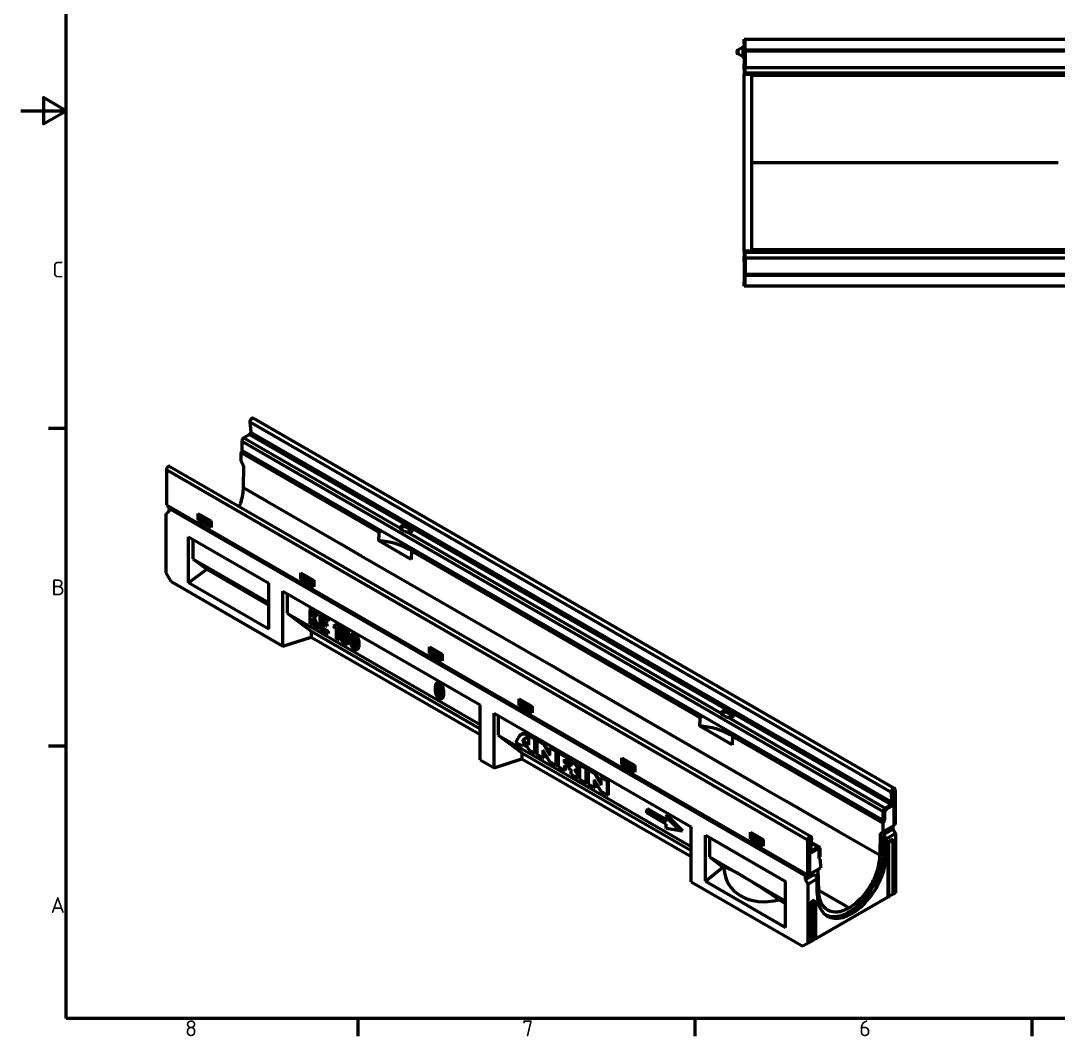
# Model space of a CAD drawing. Header units: millimetres. Extents: x 0 to 1485, y 0 to 1050.
# Drawn here: x 0 to 571, y 15 to 575 of the extents above; entities that cross this region are included whole.
import ezdxf

# ---------------------------------------------------------------- set-up
doc = ezdxf.new("R2010")
doc.units = ezdxf.units.MM
doc.header["$LTSCALE"] = 2.5
doc.layers.get('0').update_dxf_attribs({"lineweight": 50})
for name, color, linetype, lineweight in [('Rahmen (ISO)', 7, 'Continuous', 50), ('Sichtbar (ISO)', 7, 'Continuous', 50), ('Sichtbar schmal (ISO)', 7, 'Continuous', 50)]:
    doc.layers.add(name, color=color, linetype=linetype, lineweight=lineweight)
doc.styles.add('Notiztext (DIN)', font='isocpeur.ttf')

# ---------------------------------------------------------------- blocks, each defined once
blk = doc.blocks.new('Ränder Standardrahmen')
at = {"layer": 'Rahmen (ISO)'}
for p, q in [((10, 140), (6.1, 140)), ((10, 70), (6.1, 70)), ((74.25, 10), (74.25, 6.1)), ((148.5, 10), (148.5, 6.1)), ((222.75, 10), (222.75, 6.1))]:
    blk.add_line(p, q, dxfattribs=at)
at = {"layer": 'Rahmen (ISO)', "flags": 128}
for points in [[(10, 10), (10, 410), (584, 410), (584, 10), (10, 10)], [(0, 210), (10, 210), (5, 212.89), (5, 207.11), (10, 210)]]:
    blk.add_lwpolyline(points, dxfattribs=at)
at = {"layer": 'Rahmen (ISO)', "char_height": 3.5, "attachment_point": 7, "style": 'Notiztext (DIN)'}
for s, insert in [('C', (6.93, 173.25)), ('B', (6.75, 103.25)), ('A', (6.58, 33.25)), ('8', (36.2, 6.1)), ('7', (110.45, 6.1)), ('6', (184.7, 6.1))]:
    blk.add_mtext(s, dxfattribs=dict(at, insert=insert))

msp = doc.modelspace()

# ---------------------------------------------------------------- linework, layer by layer
at = {"layer": 'Sichtbar (ISO)'}
for p, q in [((397.869, 560.061), (394.869, 558.329)), ((398.369, 564.35), (398.869, 564.35)), ((398.369, 561.85), (398.369, 564.35)), ((398.369, 561.85), (398.369, 550.85)), ((398.869, 561.85), (398.369, 561.85)), ((398.869, 558.35), (398.869, 564.35)), ((398.869, 564.35), (1397.869, 564.35)), ((394.369, 557.237), (394.369, 557.463)), ((397.869, 554.639), (394.869, 556.371)), ((398.869, 558.35), (398.869, 557.959)), ((1397.869, 558.35), (398.869, 558.35)), ((398.869, 557.959), (398.869, 548.85)), ((398.369, 547.85), (398.369, 550.85)), ((398.869, 545.85), (398.869, 548.85)), ((398.369, 547.85), (398.369, 545.35)), ((398.869, 547.85), (398.369, 547.85)), ((612.775, 545.35), (398.369, 545.35)), ((398.369, 545.35), (398.369, 545.089)), ((398.369, 545.089), (402.369, 544.998)), ((398.369, 447.611), (398.369, 545.089)), ((398.869, 545.85), (1397.869, 545.85)), ((402.369, 544.998), (402.369, 544.338)), ((402.369, 544.338), (402.369, 496.35)), ((402.369, 496.35), (402.369, 448.362)), ((402.369, 447.702), (398.369, 447.611)), ((398.369, 447.611), (398.369, 447.35)), ((633.369, 447.35), (398.369, 447.35)), ((398.369, 447.35), (398.369, 444.85)), ((398.869, 443.85), (398.869, 446.85)), ((1397.869, 446.85), (398.869, 446.85)), ((402.369, 448.362), (402.369, 447.702)), ((398.869, 444.85), (398.369, 444.85)), ((398.369, 441.85), (398.369, 444.85)), ((398.369, 441.85), (398.369, 430.85)), ((398.869, 443.85), (398.869, 434.741)), ((398.869, 434.741), (398.869, 434.35)), ((398.869, 428.35), (398.869, 434.35)), ((398.869, 434.35), (1397.869, 434.35)), ((398.869, 430.85), (398.369, 430.85)), ((398.369, 428.35), (398.369, 430.85)), ((398.869, 428.35), (398.369, 428.35)), ((1397.869, 428.35), (398.869, 428.35)), ((481.212, 151.738), (128.013, 355.658)), ((126.208, 353.617), (126.767, 348.037)), ((121.783, 343.03), (121.783, 338.131)), ((126.064, 346.726), (122.843, 344.867)), ((121.429, 336.702), (122.136, 337.927)), ((121.783, 338.131), (474.982, 134.211)), ((121.337, 331.954), (121.429, 336.702)), ((121.337, 331.954), (122.719, 329.486)), ((121.429, 336.702), (197.233, 292.936)), ((80.24, 327.21), (80.24, 308.022)), ((82.051, 329.121), (435.251, 125.201)), ((122.719, 329.486), (122.485, 317.475)), ((81.477, 304.042), (80.063, 303.225)), ((80.063, 270.566), (80.063, 303.225)), ((80.24, 308.022), (433.44, 104.102)), ((81.124, 307.512), (81.124, 306.287)), ((81.124, 306.287), (432.556, 103.388)), ((81.124, 306.287), (81.477, 305.675)), ((81.477, 305.675), (81.477, 304.042)), ((97.741, 299.551), (97.741, 303.225)), ((97.741, 303.225), (104.812, 299.143)), ((98.072, 300.792), (98.251, 301.142)), ((98.35, 301.379), (98.448, 301.678)), ((98.448, 302.817), (98.448, 301.678)), ((98.762, 302.636), (98.448, 301.678)), ((104.812, 299.143), (104.812, 295.469)), ((211.585, 293.153), (209.817, 294.174)), ((213.353, 296.285), (215.121, 295.265)), ((215.121, 294.448), (213.353, 295.469)), ((213.883, 294.754), (215.68, 293.717)), ((92.438, 290.366), (136.632, 264.85)), ((92.438, 265.054), (92.438, 290.366)), ((94.728, 289.043), (94.728, 278.25)), ((215.028, 277.861), (197.014, 288.261)), ((215.121, 282.609), (213.883, 283.323)), ((215.121, 282.609), (215.028, 277.861)), ((215.828, 283.834), (215.121, 282.609)), ((215.121, 282.609), (374.01, 190.874)), ((94.728, 278.25), (136.632, 254.056)), ((94.728, 278.25), (102.525, 272.415)), ((82.892, 265.667), (80.063, 270.566)), ((92.438, 265.054), (102.525, 272.415)), ((102.525, 272.415), (136.632, 252.724)), ((154.309, 266.891), (154.309, 270.566)), ((154.309, 270.566), (161.381, 266.483)), ((154.919, 268.719), (155.017, 269.018)), ((155.017, 270.157), (155.017, 269.018)), ((155.33, 269.976), (155.017, 269.018)), ((82.892, 265.667), (144.41, 230.149)), ((136.632, 239.539), (92.438, 265.054)), ((136.632, 239.539), (136.632, 264.85)), ((154.64, 268.132), (154.82, 268.482)), ((161.381, 266.483), (161.381, 262.809)), ((144.41, 260.359), (252.951, 197.693)), ((144.41, 230.149), (144.41, 260.359)), ((146.7, 259.037), (146.7, 248.243)), ((146.7, 248.243), (252.951, 186.9)), ((146.7, 248.243), (159.982, 238.305)), ((159.613, 250.766), (159.388, 250.339)), ((159.388, 242.471), (159.388, 250.339)), ((159.388, 250.339), (160.309, 249.807)), ((159.613, 250.766), (160.791, 250.085)), ((160.791, 250.085), (160.309, 249.807)), ((160.309, 249.807), (160.309, 246.4)), ((160.309, 246.4), (162.178, 248.728)), ((160.791, 247.042), (160.309, 246.4)), ((160.791, 250.085), (160.791, 247.042)), ((160.791, 247.042), (162.46, 249.121)), ((163.268, 248.098), (161.11, 245.41)), ((163.855, 248.316), (161.616, 245.526)), ((162.46, 249.121), (162.178, 248.728)), ((162.178, 248.728), (163.268, 248.098)), ((162.46, 249.121), (163.855, 248.316)), ((163.855, 248.316), (163.268, 248.098)), ((165.034, 247.636), (164.809, 247.209)), ((164.809, 247.209), (168.794, 244.908)), ((164.809, 239.341), (164.809, 247.209)), ((165.034, 247.636), (169.277, 245.186)), ((160.309, 241.939), (159.388, 242.471)), ((162.178, 240.86), (160.309, 245.346)), ((160.309, 245.346), (160.309, 241.939)), ((160.791, 241.92), (160.309, 241.939)), ((160.791, 244.188), (160.791, 241.92)), ((161.616, 245.526), (161.11, 245.41)), ((161.11, 245.41), (163.268, 240.231)), ((161.616, 245.526), (163.855, 240.151)), ((163.268, 240.231), (162.178, 240.86)), ((163.855, 240.151), (163.268, 240.231)), ((168.794, 243.844), (165.73, 245.613)), ((165.73, 245.613), (165.73, 243.547)), ((166.212, 243.825), (165.73, 243.547)), ((165.73, 243.547), (168.087, 242.186)), ((168.087, 241.122), (165.73, 242.483)), ((165.73, 242.483), (165.73, 239.873)), ((166.212, 240.151), (165.73, 239.873)), ((166.212, 245.335), (166.212, 243.825)), ((166.212, 243.825), (168.569, 242.464)), ((166.212, 242.205), (166.212, 240.151)), ((166.212, 240.151), (169.277, 238.382)), ((168.569, 242.464), (168.087, 242.186)), ((168.087, 242.186), (168.087, 241.122)), ((168.569, 241.104), (168.087, 241.122)), ((168.569, 242.464), (168.569, 241.104)), ((169.277, 245.186), (168.794, 244.908)), ((168.794, 244.908), (168.794, 243.844)), ((169.277, 243.825), (168.794, 243.844)), ((169.277, 245.186), (169.277, 243.825)), ((172.169, 241.067), (173.808, 242.013)), ((172.341, 241.376), (172.169, 241.067)), ((172.82, 239.938), (172.169, 241.067)), ((172.341, 241.376), (174.108, 242.396)), ((173.884, 240.552), (172.82, 239.938)), ((173.884, 240.342), (173.174, 239.932)), ((174.108, 242.396), (173.808, 242.013)), ((173.808, 242.013), (174.805, 241.438)), ((173.884, 234.102), (173.884, 240.552)), ((174.108, 242.396), (175.287, 241.716)), ((175.287, 241.716), (174.805, 241.438)), ((174.805, 241.438), (174.805, 233.57)), ((175.287, 241.716), (175.287, 233.551)), ((144.41, 230.149), (159.982, 235.039)), ((159.982, 238.305), (252.951, 184.629)), ((159.982, 238.305), (159.982, 235.039)), ((159.982, 235.039), (252.951, 181.363)), ((168.794, 237.04), (164.809, 239.341)), ((165.73, 239.873), (168.794, 238.104)), ((169.277, 238.382), (168.794, 238.104)), ((168.794, 238.104), (168.794, 237.04)), ((169.277, 237.021), (168.794, 237.04)), ((169.277, 238.382), (169.277, 237.021)), ((173.174, 239.932), (172.82, 239.938)), ((176.241, 235.042), (176.241, 238.308)), ((176.509, 239.306), (176.751, 239.649)), ((177.162, 234.51), (177.162, 237.776)), ((177.644, 237.906), (177.644, 234.64)), ((179.305, 236.539), (179.305, 233.273)), ((180.226, 236.007), (180.226, 232.741)), ((180.708, 236.137), (180.708, 232.871)), ((181.662, 231.912), (181.662, 235.178)), ((181.93, 236.176), (182.172, 236.519)), ((182.583, 231.38), (182.583, 234.646)), ((183.065, 234.776), (183.065, 231.51)), ((174.805, 233.57), (173.884, 234.102)), ((175.287, 233.551), (174.805, 233.57)), ((179.232, 231.324), (179.65, 231.362)), ((184.726, 233.409), (184.726, 230.143)), ((185.647, 232.877), (185.647, 229.611)), ((186.129, 233.007), (186.129, 229.741)), ((225.02, 226.067), (225.02, 229.741)), ((225.02, 229.741), (232.091, 225.658)), ((225.727, 229.332), (225.727, 228.193)), ((226.041, 229.151), (225.727, 228.193)), ((184.653, 228.194), (185.071, 228.232)), ((225.351, 227.307), (225.53, 227.657)), ((225.629, 227.894), (225.727, 228.193)), ((232.091, 225.658), (232.091, 221.984)), ((228.331, 204.967), (228.331, 208.233)), ((228.599, 209.232), (228.842, 209.575)), ((229.252, 204.436), (229.252, 207.702)), ((229.734, 207.831), (229.734, 204.565)), ((231.395, 206.464), (231.395, 203.198)), ((232.316, 205.933), (232.316, 202.667)), ((232.798, 206.062), (232.798, 202.796)), ((231.322, 201.249), (231.74, 201.288)), ((274.518, 197.489), (274.518, 201.163)), ((274.518, 201.163), (281.589, 197.081)), ((275.225, 200.755), (275.225, 199.616)), ((275.539, 200.574), (275.225, 199.616)), ((252.951, 167.483), (252.951, 197.693)), ((274.849, 198.73), (275.028, 199.08)), ((275.127, 199.317), (275.225, 199.616)), ((281.589, 197.081), (281.589, 193.407)), ((260.729, 193.203), (369.27, 130.536)), ((260.729, 162.992), (260.729, 193.203)), ((262.965, 191.912), (262.965, 181.118)), ((388.362, 191.091), (386.594, 192.112)), ((390.13, 194.223), (391.897, 193.203)), ((391.897, 192.386), (390.13, 193.407)), ((390.66, 192.692), (392.457, 191.655)), ((391.805, 175.799), (373.79, 186.199)), ((262.965, 181.118), (369.27, 119.743)), ((262.965, 181.118), (275.934, 171.36)), ((272.605, 177.105), (274.279, 180.006)), ((274.462, 180.292), (274.704, 180.634)), ((276.356, 177.363), (276.421, 177.625)), ((276.875, 177.621), (276.356, 177.363)), ((279.596, 175.493), (276.356, 177.363)), ((276.899, 177.721), (276.875, 177.621)), ((276.875, 177.621), (279.596, 176.05)), ((279.596, 179.452), (279.596, 175.493)), ((279.885, 180.77), (282.874, 179.044)), ((280.238, 181.122), (283.356, 179.322)), ((283.356, 179.322), (282.874, 179.044)), ((282.874, 179.044), (282.874, 171.176)), ((283.356, 179.322), (283.356, 171.157)), ((284.535, 178.642), (284.31, 178.215)), ((284.31, 178.215), (287.664, 176.278)), ((284.31, 170.347), (284.31, 178.215)), ((284.535, 178.642), (288.071, 176.6)), ((391.897, 180.547), (390.66, 181.261)), ((391.897, 180.547), (391.805, 175.799)), ((392.604, 181.772), (391.897, 180.547)), ((391.897, 180.547), (474.982, 132.578)), ((275.831, 175.242), (272.605, 177.105)), ((276.067, 176.195), (275.831, 175.242)), ((276.285, 175.24), (275.831, 175.242)), ((279.596, 174.157), (276.067, 176.195)), ((276.465, 175.965), (276.285, 175.24)), ((279.596, 173.069), (279.596, 174.157)), ((282.874, 171.176), (279.596, 173.069)), ((291.306, 166.308), (287.588, 172.747)), ((287.588, 172.747), (287.588, 168.454)), ((288.071, 176.6), (287.664, 176.278)), ((287.664, 176.278), (291.381, 169.84)), ((288.071, 176.6), (291.381, 170.866)), ((288.071, 171.912), (288.071, 168.435)), ((291.606, 174.559), (291.381, 174.132)), ((291.381, 169.84), (291.381, 174.132)), ((291.381, 174.132), (294.659, 172.24)), ((291.606, 174.559), (295.142, 172.518)), ((295.142, 172.518), (294.659, 172.24)), ((294.659, 172.24), (294.659, 164.372)), ((295.142, 172.518), (295.142, 164.353)), ((296.32, 171.838), (296.095, 171.411)), ((296.32, 171.838), (301.977, 168.572)), ((252.951, 167.483), (260.729, 162.992)), ((260.729, 162.992), (275.934, 168.094)), ((275.934, 171.36), (369.27, 117.472)), ((275.934, 171.36), (275.934, 168.094)), ((275.934, 168.094), (369.27, 114.206)), ((283.356, 171.157), (282.874, 171.176)), ((287.588, 168.454), (284.31, 170.347)), ((288.071, 168.435), (287.588, 168.454)), ((294.659, 164.372), (291.306, 166.308)), ((296.095, 163.543), (296.095, 171.411)), ((296.095, 171.411), (301.623, 168.219)), ((299.373, 165.98), (299.373, 167.91)), ((299.373, 167.91), (301.27, 166.815)), ((299.856, 166.258), (299.373, 165.98)), ((301.27, 164.885), (299.373, 165.98)), ((299.856, 167.631), (299.856, 166.258)), ((299.856, 166.258), (301.623, 165.238)), ((331.086, 164.829), (331.086, 168.503)), ((331.086, 168.503), (338.157, 164.421)), ((331.417, 166.07), (331.596, 166.42)), ((331.695, 166.657), (331.793, 166.956)), ((331.793, 168.095), (331.793, 166.956)), ((332.107, 167.914), (331.793, 166.956)), ((295.142, 164.353), (294.659, 164.372)), ((299.373, 161.65), (296.095, 163.543)), ((301.27, 163.277), (299.373, 164.372)), ((299.373, 164.372), (299.373, 161.65)), ((299.856, 161.631), (299.373, 161.65)), ((299.856, 164.093), (299.856, 161.631)), ((303.166, 159.46), (303.166, 161.217)), ((305.801, 161.914), (305.383, 161.876)), ((308.105, 165.033), (307.88, 164.606)), ((307.88, 156.739), (307.88, 164.606)), ((307.88, 164.606), (311.159, 162.714)), ((308.105, 165.033), (311.641, 162.992)), ((311.641, 162.992), (311.159, 162.714)), ((311.159, 162.714), (311.159, 154.846)), ((311.641, 162.992), (311.641, 154.827)), ((312.819, 162.312), (312.594, 161.885)), ((312.594, 161.885), (315.948, 159.949)), ((312.594, 154.017), (312.594, 161.885)), ((312.819, 162.312), (316.355, 160.27)), ((316.355, 160.27), (315.948, 159.949)), ((316.355, 160.27), (319.665, 154.536)), ((338.157, 164.421), (338.157, 160.747)), ((306.798, 157.363), (303.166, 159.46)), ((306.444, 159.324), (306.444, 158.236)), ((306.798, 157.495), (306.798, 157.363)), ((307.28, 157.345), (306.798, 157.363)), ((306.927, 159.454), (306.927, 158.365)), ((307.28, 157.753), (307.28, 157.345)), ((311.159, 154.846), (307.88, 156.739)), ((311.641, 154.827), (311.159, 154.846)), ((319.59, 149.978), (315.873, 156.417)), ((315.873, 156.417), (315.873, 152.124)), ((315.948, 159.949), (319.665, 153.51)), ((316.355, 155.582), (316.355, 152.106)), ((319.89, 158.229), (319.665, 157.802)), ((319.665, 153.51), (319.665, 157.802)), ((319.665, 157.802), (322.944, 155.91)), ((319.89, 158.229), (323.426, 156.188)), ((323.426, 156.188), (322.944, 155.91)), ((322.944, 155.91), (322.944, 148.042)), ((323.426, 156.188), (323.426, 148.023)), ((315.873, 152.124), (312.594, 154.017)), ((316.355, 152.106), (315.873, 152.124)), ((322.944, 148.042), (319.59, 149.978)), ((479.967, 144.117), (479.408, 149.697)), ((480.111, 150.191), (480.669, 144.612)), ((480.816, 142.682), (480.816, 150.643)), ((481.523, 151.051), (481.523, 131.863)), ((323.426, 148.023), (322.944, 148.042)), ((480.244, 143.012), (480.816, 142.682)), ((345.228, 140.538), (344.779, 139.684)), ((344.779, 138.238), (344.779, 139.684)), ((344.779, 139.684), (355.385, 133.561)), ((355.385, 132.114), (344.779, 138.238)), ((355.385, 134.674), (345.228, 140.538)), ((474.982, 134.211), (474.982, 139.11)), ((475.69, 139.518), (475.69, 134.619)), ((475.866, 134.109), (475.866, 138.599)), ((476.043, 140.947), (479.264, 142.806)), ((479.264, 141.99), (476.043, 140.13)), ((476.927, 140.436), (480.816, 142.682)), ((480.816, 142.682), (480.816, 131.251)), ((355.835, 137.068), (355.385, 136.089)), ((355.385, 133.561), (355.385, 136.089)), ((355.385, 136.089), (363.207, 128.321)), ((355.385, 129.586), (355.385, 132.114)), ((364.674, 128.291), (355.835, 137.068)), ((474.89, 127.829), (474.982, 132.578)), ((475.69, 134.619), (474.982, 134.211)), ((474.982, 132.578), (475.866, 134.109)), ((475.336, 134.415), (475.866, 134.109)), ((481.523, 131.863), (480.816, 131.455)), ((363.207, 128.321), (355.385, 129.586)), ((364.674, 128.291), (363.207, 128.321)), ((369.27, 100.326), (369.27, 130.536)), ((377.048, 126.046), (421.242, 100.53)), ((377.048, 100.734), (377.048, 126.046)), ((401.797, 124.004), (401.797, 127.679)), ((401.797, 127.679), (408.868, 123.596)), ((402.406, 125.832), (402.504, 126.131)), ((402.504, 127.27), (402.504, 126.131)), ((402.818, 127.089), (402.504, 126.131)), ((473.21, 114.984), (473.444, 126.994)), ((473.444, 126.994), (474.89, 127.829)), ((474.89, 127.829), (480.816, 131.251)), ((475.212, 126.382), (480.286, 129.312)), ((475.212, 116.585), (475.212, 126.382)), ((476.75, 124.004), (475.212, 126.382)), ((481.7, 126.862), (476.75, 124.004)), ((480.286, 130.945), (480.286, 129.312)), ((480.286, 129.312), (481.7, 126.862)), ((481.7, 126.862), (481.7, 94.202)), ((379.242, 124.779), (379.242, 113.986)), ((402.128, 125.245), (402.307, 125.595)), ((408.868, 123.596), (408.868, 119.922)), ((433.44, 104.102), (433.44, 123.29)), ((434.147, 123.698), (434.147, 104.511)), ((434.294, 117.837), (434.852, 124.061)), ((435.555, 124.378), (434.997, 118.154)), ((435.349, 122.083), (439.67, 119.588)), ((476.75, 124.004), (476.75, 115.839)), ((477.753, 91.924), (477.753, 120.621)), ((434.147, 117.058), (434.699, 116.739)), ((434.147, 116.146), (434.501, 115.942)), ((434.501, 115.942), (438.39, 118.187)), ((434.501, 104.511), (434.501, 115.942)), ((435.699, 117.654), (438.92, 119.514)), ((438.92, 118.697), (435.699, 116.838)), ((438.652, 118.543), (439.14, 118.261)), ((439.274, 118.149), (439.274, 118.493)), ((439.45, 117.575), (439.45, 113.084)), ((439.981, 118.901), (439.981, 114.002)), ((379.242, 113.986), (396.494, 104.025)), ((379.242, 113.986), (386.711, 108.34)), ((439.981, 114.002), (439.45, 113.696)), ((439.45, 113.084), (440.334, 112.573)), ((440.334, 112.573), (440.426, 107.932)), ((377.048, 100.734), (386.711, 108.34)), ((386.711, 108.34), (387.284, 108.009)), ((396.494, 104.025), (421.242, 89.736)), ((432.202, 101.551), (437.276, 104.48)), ((432.202, 103.184), (432.556, 103.388)), ((432.202, 101.551), (432.202, 103.184)), ((432.556, 103.388), (434.324, 104.409)), ((434.147, 104.511), (433.44, 104.102)), ((434.147, 104.511), (434.324, 104.409)), ((434.324, 104.409), (434.501, 104.511)), ((434.501, 104.511), (440.426, 107.932)), ((437.276, 104.48), (438.566, 101.959)), ((439.044, 107.134), (439.278, 95.393)), ((369.27, 100.326), (430.788, 64.808)), ((377.048, 100.734), (421.242, 75.219)), ((421.242, 75.219), (421.242, 100.53)), ((433.617, 99.101), (432.202, 101.551)), ((438.566, 101.959), (433.617, 99.101)), ((433.617, 66.441), (433.617, 99.101)), ((438.566, 93.794), (438.566, 101.959)), ((477.607, 91.839), (433.617, 66.441)), ((477.753, 91.924), (477.607, 91.839)), ((477.753, 91.924), (478.13, 92.141)), ((480.36, 93.429), (478.13, 92.141)), ((480.843, 93.708), (480.36, 93.429)), ((481.7, 94.202), (480.843, 93.708)), ((417.742, 90.425), (421.242, 88.404)), ((437.652, 87.898), (437.164, 89.093)), ((437.692, 87.693), (437.692, 70.139)), ((437.205, 69.569), (435.926, 69.394)), ((433.617, 66.441), (430.788, 64.808))]:
    msp.add_line(p, q, dxfattribs=at)
for centre, start, end in [((397.369, 560.927), 300, 0), ((395.369, 557.463), 120, 180), ((395.369, 557.237), 180, 240), ((397.369, 553.773), 0, 60)]:
    msp.add_arc(centre, 1, start, end, dxfattribs=at)
for centre, major_axis, ratio, start_param, end_param in [((127.263, 354.359), (0.75, 1.299), 0.5773503, 0, 2.465013), ((122.843, 343.642), (-0.75, -1.299), 0.5773503, 3.9269908, 5.4977871), ((126.064, 347.543), (-0.5, -0.866), 0.5773503, 0.7853982, 2.465013), ((81.301, 327.822), (0.75, 1.299), 0.5773503, 0, 2.3561945), ((99.155, 300.368), (1, 1.732), 0.5773503, 1.6580628, 2.3561945), ((97.709, 301.354), (0.5, 0.866), 0.5773503, 4.7996554, 5.0614548), ((192.375, -611.473), (21.273, 1106.345), 0.0196501, 0.6141609, 0.6214595), ((192.375, 255.46), (21.508, 37.253), 0.5773503, 0.5664048, 0.6250072), ((211.585, 295.265), (-2.5, 0), 0.5773503, 3.9269908, 6.4250824), ((211.585, 294.448), (-2.5, 0), 0.5773503, 3.9269908, 6.000037), ((192.375, 282.337), (30.417, 0), 0.5773503, 0.7853982, 0.8815828), ((213.353, 294.244), (2.5, 0), 0.5773503, 4.5704919, 7.0685835), ((213.353, 293.427), (2.5, 0), 0.5773503, 0.2867566, 0.7853982), ((192.375, 270.906), (-30.417, 0), 0.5773503, 3.9269908, 4.5592967), ((154.278, 268.694), (0.5, 0.866), 0.5773503, 4.7996554, 5.0614548), ((155.724, 267.708), (1, 1.732), 0.5773503, 1.6580628, 2.3561945), ((178.233, 237.157), (-1.409, 2.44), 0.5773503, 3.9269908, 7.0685835), ((178.587, 237.361), (-1.5, 2.598), 0.5773503, 3.9269908, 6.5434805), ((178.233, 233.891), (1.409, -2.44), 0.5773503, 3.9269908, 7.0685835), ((178.233, 237.157), (-0.758, 1.312), 0.5773503, 3.9269908, 7.0685835), ((178.233, 233.891), (0.758, -1.312), 0.5773503, 3.9269908, 7.0685835), ((178.587, 237.361), (-0.667, 1.155), 0.5773503, 6.2734206, 7.0685835), ((178.587, 234.095), (0.667, -1.155), 0.5773503, 3.9269908, 6.29295), ((183.654, 234.027), (-1.409, 2.44), 0.5773503, 3.9269908, 7.0685835), ((184.008, 234.231), (-1.5, 2.598), 0.5773503, 3.9269908, 6.5434805), ((183.654, 234.027), (-0.758, 1.312), 0.5773503, 3.9269908, 7.0685835), ((184.008, 234.231), (-0.667, 1.155), 0.5773503, 6.2734206, 7.0685835), ((178.587, 234.095), (1.5, -2.598), 0.5773503, 6.0228901, 7.0685835), ((183.654, 230.761), (1.409, -2.44), 0.5773503, 3.9269908, 7.0685835), ((183.654, 230.761), (0.758, -1.312), 0.5773503, 3.9269908, 7.0685835), ((184.008, 230.965), (0.667, -1.155), 0.5773503, 3.9269908, 6.29295), ((184.008, 230.965), (1.5, -2.598), 0.5773503, 6.0228901, 7.0685835), ((226.434, 226.883), (1, 1.732), 0.5773503, 1.6580628, 2.3561945), ((224.989, 227.869), (0.5, 0.866), 0.5773503, 4.7996554, 5.0614548), ((230.323, 207.083), (-1.409, 2.44), 0.5773503, 3.9269908, 7.0685835), ((230.677, 207.287), (-1.5, 2.598), 0.5773503, 3.9269908, 6.5434805), ((230.323, 207.083), (-0.758, 1.312), 0.5773503, 3.9269908, 7.0685835), ((230.677, 207.287), (-0.667, 1.155), 0.5773503, 6.2734206, 7.0685835), ((230.323, 203.817), (1.409, -2.44), 0.5773503, 3.9269908, 7.0685835), ((230.323, 203.817), (0.758, -1.312), 0.5773503, 3.9269908, 7.0685835), ((230.677, 204.021), (0.667, -1.155), 0.5773503, 3.9269908, 6.29295), ((230.677, 204.021), (1.5, -2.598), 0.5773503, 6.0228901, 7.0685835), ((275.932, 198.306), (1, 1.732), 0.5773503, 1.6580628, 2.3561945), ((274.486, 199.292), (0.5, 0.866), 0.5773503, 4.7996554, 5.0614548), ((388.362, 193.203), (-2.5, 0), 0.5773503, 3.9269908, 6.4250824), ((369.152, -713.535), (-21.273, -1106.345), 0.0196501, 3.7557535, 3.7630522), ((369.152, 153.398), (-21.508, -37.253), 0.5773503, 3.7079975, 3.7665999), ((388.362, 192.386), (-2.5, 0), 0.5773503, 3.9269908, 6.000037), ((369.152, 180.275), (30.417, 0), 0.5773503, 0.7853982, 0.8815828), ((390.13, 192.182), (2.5, 0), 0.5773503, 4.5704919, 7.0685835), ((390.13, 191.365), (2.5, 0), 0.5773503, 0.2867566, 0.7853982), ((369.152, 168.844), (-30.417, 0), 0.5773503, 3.9269908, 4.5592967), ((279.885, 173.533), (-4.432, 7.676), 0.5773503, 5.4977871, 6.6049359), ((280.238, 173.737), (-4.523, 7.833), 0.5773503, 5.4977871, 6.5434805), ((280.646, 173.966), (-3.079, 5.334), 0.5773503, 5.7412462, 6.8236048), ((280.999, 174.17), (-2.988, 5.176), 0.5773503, 6.0796518, 6.8236048), ((332.5, 165.646), (1, 1.732), 0.5773503, 1.6580628, 2.3561945), ((331.055, 166.632), (0.5, 0.866), 0.5773503, 4.7996554, 5.0614548), ((305.343, 161.703), (-0.091, 0.158), 0.5773503, 5.9948561, 8.1495702), ((306.927, 157.957), (0.341, -0.591), 0.5773503, 3.9269908, 5.2276681), ((307.28, 158.161), (0.25, -0.433), 0.5773503, 3.9269908, 5.4977871), ((480.462, 150.439), (0.75, 1.299), 0.5773503, 5.4977871, 8.7481983), ((480.462, 150.439), (0.25, 0.433), 0.5773503, 5.4977871, 8.7481983), ((479.264, 143.623), (-1, -1.732), 0.5773503, 0.7853982, 2.465013), ((479.264, 143.623), (0.5, 0.866), 0.5773503, 3.9269908, 5.6066056), ((476.043, 139.722), (0.75, 1.299), 0.5773503, 0.7853982, 2.3561945), ((476.043, 139.722), (-0.25, -0.433), 0.5773503, 3.9269908, 5.4977871), ((476.927, 139.212), (0.75, 1.299), 0.5773503, 0.7853982, 2.3561945), ((401.765, 125.807), (0.5, 0.866), 0.5773503, 4.7996554, 5.0614548), ((403.211, 124.821), (1, 1.732), 0.5773503, 1.6580628, 2.3561945), ((434.501, 123.902), (0.75, 1.299), 0.5773503, 5.3889687, 8.6393798), ((434.501, 123.902), (0.25, 0.433), 0.5773503, 5.3889687, 8.6393798), ((435.699, 118.471), (-1, -1.732), 0.5773503, 5.3889687, 7.0685835), ((435.699, 118.471), (-0.5, -0.866), 0.5773503, 5.3889687, 7.0685835), ((438.39, 116.962), (0.75, 1.299), 0.5773503, 5.4977871, 7.0685835), ((457.658, 104.817), (-13.5, -23.383), 0.5773503, 5.4977871, 8.6393798), ((438.92, 118.289), (0.75, 1.299), 0.5773503, 5.4977871, 7.0685835), ((438.92, 118.289), (0.25, 0.433), 0.5773503, 5.4977871, 7.0685835), ((456.244, 105.633), (-13.413, -23.231), 0.5773503, 6.2738395, 8.6393798), ((418.767, 86.233), (-31.458, 21.826), 0.0749357, 5.5497319, 6.3025661), ((418.767, 117.354), (28.309, 19.317), 0.7151868, 2.7201384, 4.2258068), ((418.767, 86.233), (-31.458, 21.826), 0.0749357, 4.7968977, 5.5497319)]:
    msp.add_ellipse(centre, major_axis=major_axis, ratio=ratio, start_param=start_param, end_param=end_param, dxfattribs=at)
for points, knots in [([(122.485, 317.475), (122.436, 314.959), (121.977, 312.239), (120.887, 308.653), (120.61, 307.843), (120.303, 307.037)], [-7.4539802, -7.4539802, -7.4539802, -7.4539802, -5.6252804, -5.6252804, -5.0924107, -5.0924107, -5.0924107, -5.0924107]), ([(209.817, 294.174), (209.603, 294.298), (209.416, 294.474), (209.201, 294.798), (209.141, 294.936), (209.11, 295.06)], [0.81466169, 0.81466169, 0.81466169, 0.81466169, 0.99694611, 0.99694611, 1.1236202, 1.1236202, 1.1236202, 1.1236202]), ([(212.999, 292.815), (212.785, 292.833), (212.568, 292.854), (212.069, 292.942), (211.8, 293.029), (211.585, 293.153)], [0.50570318, 0.50570318, 0.50570318, 0.50570318, 0.63237728, 0.63237728, 0.81466169, 0.81466169, 0.81466169, 0.81466169]), ([(386.594, 192.112), (386.379, 192.236), (386.193, 192.411), (385.978, 192.736), (385.918, 192.874), (385.887, 192.998)], [0.81466169, 0.81466169, 0.81466169, 0.81466169, 0.99694611, 0.99694611, 1.1236202, 1.1236202, 1.1236202, 1.1236202]), ([(389.776, 190.753), (389.561, 190.771), (389.345, 190.792), (388.846, 190.879), (388.577, 190.967), (388.362, 191.091)], [0.50570318, 0.50570318, 0.50570318, 0.50570318, 0.63237728, 0.63237728, 0.81466169, 0.81466169, 0.81466169, 0.81466169]), ([(301.27, 166.815), (301.746, 166.54), (302.454, 165.997), (302.995, 165.319), (303.19, 164.867), (303.154, 164.562), (302.959, 164.386), (302.454, 164.335), (301.746, 164.61), (301.27, 164.885)], [-1.5707963, -1.5707963, -1.5707963, -1.5707963, -0.7853982, -0.3926991, -0.0981748, 0.1963495, 0.3926991, 0.7853982, 1.5707963, 1.5707963, 1.5707963, 1.5707963]), ([(301.623, 168.219), (302.076, 167.957), (302.529, 167.661), (303.251, 167.131), (303.53, 166.91), (304.721, 165.897), (305.486, 165.035), (306.086, 164.046), (306.2, 163.818), (306.365, 163.396), (306.415, 163.203), (306.454, 162.861), (306.445, 162.711), (306.373, 162.441), (306.308, 162.322), (306.023, 162.014), (305.704, 161.889), (305.282, 161.869)], [-1.5707963, -1.5707963, -1.5707963, -1.5707963, -1.2929744, -1.2929744, -1.1094559, -1.1094559, -0.4738838, -0.4738838, -0.2700097, -0.2700097, -0.0661356, -0.0661356, 0.1273485, 0.1273485, 0.3208326, 0.3208326, 0.7203944, 0.7203944, 0.7203944, 0.7203944]), ([(301.977, 168.572), (302.922, 168.026), (304.573, 166.805), (306.279, 164.877), (306.781, 163.839), (306.977, 162.954), (306.922, 162.588), (306.531, 162.095), (306.217, 161.952), (305.801, 161.914)], [-1.5707963, -1.5707963, -1.5707963, -1.5707963, -0.9979986, -0.5684004, -0.1388021, -0.1388021, 0.2907962, 0.2907962, 0.6879696, 0.6879696, 0.6879696, 0.6879696]), ([(303.166, 161.217), (303.166, 161.292), (303.15, 161.376), (303.103, 161.518), (303.078, 161.575), (302.95, 161.83), (302.799, 162.03), (302.491, 162.361), (302.355, 162.49), (302.068, 162.735), (301.918, 162.851), (301.602, 163.074), (301.436, 163.181), (301.27, 163.277)], [-3.1415927, -3.1415927, -3.1415927, -3.1415927, -2.9511233, -2.9511233, -2.8253065, -2.8253065, -2.3895705, -2.3895705, -2.1100262, -2.1100262, -1.8447282, -1.8447282, -1.5707963, -1.5707963, -1.5707963, -1.5707963]), ([(301.623, 165.238), (302.086, 164.97), (302.707, 164.732), (303.087, 164.745), (303.166, 164.765)], [-1.5707963, -1.5707963, -1.5707963, -1.5707963, -0.7853982, -0.509997, -0.509997, -0.509997, -0.509997]), ([(305.283, 161.606), (305.376, 161.496), (305.463, 161.386), (305.6, 161.207), (305.652, 161.136), (305.875, 160.824), (306.018, 160.591), (306.203, 160.233), (306.263, 160.1), (306.355, 159.854), (306.388, 159.74), (306.433, 159.524), (306.444, 159.421), (306.444, 159.324)], [-0.6949133, -0.6949133, -0.6949133, -0.6949133, -0.6106505, -0.6106505, -0.55498972, -0.55498972, -0.36222206, -0.36222206, -0.23855288, -0.23855288, -0.12118626, -0.12118626, 0, 0, 0, 0]), ([(305.699, 161.905), (306.091, 161.436), (306.711, 160.523), (306.927, 159.769), (306.927, 159.454)], [-0.69439679, -0.69439679, -0.69439679, -0.69439679, -0.34745665, 0, 0, 0, 0]), ([(477.753, 120.621), (477.753, 120.752), (477.769, 120.901), (477.838, 121.221), (477.891, 121.392), (478.033, 121.737), (478.123, 121.91), (478.328, 122.238), (478.444, 122.392), (478.687, 122.661), (478.814, 122.777), (479.059, 122.959), (479.177, 123.027), (479.371, 123.108), (479.45, 123.13), (479.516, 123.139)], [3.1415927, 3.1415927, 3.1415927, 3.1415927, 3.4167511, 3.4167511, 3.7001838, 3.7001838, 3.9899319, 3.9899319, 4.2811585, 4.2811585, 4.5686203, 4.5686203, 4.8479629, 4.8479629, 5.0772528, 5.0772528, 5.0772528, 5.0772528]), ([(456.244, 86.037), (458.399, 87.282), (460.535, 88.989), (464.589, 93.198), (466.461, 95.679), (469.636, 101.062), (470.909, 103.913), (472.679, 109.611), (473.16, 112.404), (473.21, 114.984)], [-7.4539802, -7.4539802, -7.4539802, -7.4539802, -5.6252804, -5.6252804, -3.7501869, -3.7501869, -1.8750935, -1.8750935, 0, 0, 0, 0]), ([(439.278, 95.393), (439.327, 92.933), (439.786, 90.744), (441.496, 87.094), (442.75, 85.688), (445.896, 83.919), (447.757, 83.573), (451.846, 83.996), (454.034, 84.762), (456.244, 86.037)], [-7.4539802, -7.4539802, -7.4539802, -7.4539802, -5.6252804, -5.6252804, -3.7501869, -3.7501869, -1.8750935, -1.8750935, 0, 0, 0, 0]), ([(437.652, 87.898), (437.659, 87.882), (437.664, 87.867), (437.673, 87.837), (437.677, 87.823), (437.683, 87.795), (437.685, 87.781), (437.689, 87.755), (437.69, 87.742), (437.692, 87.717), (437.692, 87.705), (437.692, 87.693)], [5.91832148, 5.91832148, 5.91832148, 5.91832148, 5.99129424, 5.99129424, 6.06426701, 6.06426701, 6.13723978, 6.13723978, 6.21021254, 6.21021254, 6.28318531, 6.28318531, 6.28318531, 6.28318531]), ([(437.692, 70.139), (437.692, 70.08), (437.683, 70.03), (437.658, 69.938), (437.64, 69.897), (437.597, 69.819), (437.571, 69.782), (437.507, 69.712), (437.469, 69.678), (437.367, 69.614), (437.304, 69.585), (437.214, 69.57), (437.21, 69.569), (437.205, 69.569)], [0, 0, 0, 0, 0.3703389, 0.3703389, 0.757471, 0.757471, 1.144603, 1.144603, 1.531735, 1.531735, 1.9164452, 1.9164452, 1.9356602, 1.9356602, 1.9356602, 1.9356602])]:
    msp.add_open_spline(points, degree=3, knots=knots, dxfattribs=at)
msp.add_open_spline([(307.28, 157.753), (307.072, 157.633), (306.798, 157.495)], degree=2, dxfattribs=at)
at = {"layer": 'Sichtbar schmal (ISO)'}
for p, q in [((397.869, 554.639), (397.869, 560.061)), ((394.869, 558.329), (394.869, 556.371)), ((398.869, 557.959), (1397.869, 557.959)), ((398.869, 550.85), (398.369, 550.85)), ((398.869, 548.85), (642.869, 548.85)), ((439.281, 544.338), (402.369, 544.338)), ((467.55, 544.338), (439.281, 544.338)), ((549.188, 544.338), (467.55, 544.338)), ((553.549, 544.338), (549.188, 544.338)), ((586.281, 544.338), (553.549, 544.338)), ((445.369, 496.35), (402.369, 496.35)), ((571.369, 496.35), (445.369, 496.35)), ((439.281, 448.362), (402.369, 448.362)), ((467.55, 448.362), (439.281, 448.362)), ((549.188, 448.362), (467.55, 448.362)), ((553.549, 448.362), (549.188, 448.362)), ((586.281, 448.362), (553.549, 448.362)), ((398.869, 441.85), (398.369, 441.85)), ((642.869, 443.85), (398.869, 443.85)), ((1397.869, 434.741), (398.869, 434.741)), ((126.208, 353.617), (479.408, 149.697)), ((121.783, 343.03), (474.982, 139.11)), ((122.843, 344.867), (209.11, 295.06)), ((126.064, 346.726), (479.264, 142.806)), ((126.767, 348.037), (479.967, 144.117)), ((433.44, 123.29), (80.24, 327.21)), ((122.485, 317.475), (135.536, 309.94)), ((135.536, 309.94), (175.936, 286.616)), ((104.812, 295.469), (97.741, 299.551)), ((104.812, 296.9), (98.072, 300.792)), ((104.812, 297.354), (98.251, 301.142)), ((104.812, 297.648), (98.35, 301.379)), ((212.999, 292.815), (385.887, 192.998)), ((213.353, 295.469), (213.353, 296.285)), ((213.883, 294.754), (213.883, 292.833)), ((215.121, 295.265), (215.121, 294.448)), ((175.936, 286.616), (187.508, 279.934)), ((213.883, 284.956), (213.883, 283.323)), ((187.508, 279.934), (292.085, 219.557)), ((161.381, 264.988), (154.919, 268.719)), ((161.381, 262.809), (154.309, 266.891)), ((161.381, 264.241), (154.64, 268.132)), ((161.381, 264.694), (154.82, 268.482)), ((177.644, 237.906), (177.162, 237.776)), ((177.644, 234.64), (177.162, 234.51)), ((180.708, 236.137), (180.226, 236.007)), ((183.065, 234.776), (182.583, 234.646)), ((180.708, 232.871), (180.226, 232.741)), ((183.065, 231.51), (182.583, 231.38)), ((186.129, 233.007), (185.647, 232.877)), ((186.129, 229.741), (185.647, 229.611)), ((232.091, 221.984), (225.02, 226.067)), ((232.091, 223.416), (225.351, 227.307)), ((232.091, 223.869), (225.53, 227.657)), ((232.091, 224.164), (225.629, 227.894)), ((292.085, 219.557), (303.611, 212.902)), ((303.611, 212.902), (408.188, 152.525)), ((229.734, 207.831), (229.252, 207.702)), ((232.798, 206.062), (232.316, 205.933)), ((229.734, 204.565), (229.252, 204.436)), ((232.798, 202.796), (232.316, 202.667)), ((281.589, 193.407), (274.518, 197.489)), ((281.589, 194.838), (274.849, 198.73)), ((281.589, 195.292), (275.028, 199.08)), ((281.589, 195.586), (275.127, 199.317)), ((389.776, 190.753), (476.043, 140.947)), ((390.13, 193.407), (390.13, 194.223)), ((390.66, 192.692), (390.66, 190.771)), ((391.897, 193.203), (391.897, 192.386)), ((390.66, 182.894), (390.66, 181.261)), ((276.899, 177.721), (276.421, 177.625)), ((280.238, 181.122), (279.885, 180.77)), ((301.977, 168.572), (301.623, 168.219)), ((338.157, 162.178), (331.417, 166.07)), ((338.157, 162.632), (331.596, 166.42)), ((338.157, 162.926), (331.695, 166.657)), ((301.623, 165.238), (301.27, 164.885)), ((305.693, 161.904), (305.283, 161.606)), ((338.157, 160.747), (331.086, 164.829)), ((306.927, 159.454), (306.444, 159.324)), ((306.927, 158.365), (306.444, 158.236)), ((408.188, 152.525), (419.76, 145.843)), ((480.462, 150.847), (480.816, 150.643)), ((419.76, 145.843), (421.302, 144.953)), ((421.302, 144.953), (450.165, 128.289)), ((475.69, 138.701), (475.866, 138.599)), ((476.75, 140.538), (476.927, 140.436)), ((408.868, 122.101), (402.406, 125.832)), ((450.165, 128.289), (460.16, 122.519)), ((408.868, 119.922), (401.797, 124.004)), ((408.868, 121.354), (402.128, 125.245)), ((408.868, 121.807), (402.307, 125.595)), ((434.852, 124.061), (434.462, 124.286)), ((438.92, 119.514), (435.306, 121.6)), ((460.16, 122.519), (473.21, 114.984)), ((477.607, 120.416), (477.607, 91.839)), ((478.13, 92.141), (478.13, 121.912)), ((480.36, 122.21), (478.536, 122.493)), ((480.36, 122.21), (480.36, 93.429)), ((480.843, 93.708), (480.843, 122.285)), ((434.294, 117.837), (434.147, 117.921)), ((435.699, 117.654), (434.992, 118.063)), ((438.213, 118.289), (438.39, 118.187)), ((439.274, 118.493), (438.92, 118.697)), ((476.75, 115.839), (475.212, 116.585)), ((439.269, 95.838), (441.041, 94.815)), ((441.041, 94.815), (456.244, 86.037)), ((434.827, 87.552), (434.827, 69.998)), ((435.31, 70.073), (435.31, 87.627)), ((435.31, 87.627), (436.983, 87.368)), ((436.983, 87.368), (436.983, 69.814)), ((437.356, 88.622), (437.356, 89.013)), ((437.466, 69.888), (437.466, 87.443)), ((437.546, 87.489), (437.546, 69.935)), ((435.31, 70.073), (436.983, 69.814))]:
    msp.add_line(p, q, dxfattribs=at)
for centre, major_axis, start_param, end_param in [((479.225, 121.351), (1.144, 1.982), 5.4977871, 8.6393798), ((477.253, 120.621), (0.5, 0), 5.4977871, 6.2831853), ((479.048, 121.453), (0.928, 1.607), 5.4977871, 6.7037196), ((480.49, 122.489), (0.5, 0), 4.4505896, 5.4977871), ((436.092, 88.283), (0.894, 1.549), 5.4977871, 8.6393798), ((435.18, 87.348), (-0.5, 0), 4.4505896, 5.4977871), ((436.268, 88.181), (0.678, 1.174), 5.862651, 8.6393798), ((437.329, 87.568), (0.245, 0.424), 5.862651, 8.6393798), ((437.112, 87.647), (0.5, 0), 4.4505896, 5.4977871), ((437.71, 88.809), (-0.5, 0), 5.4977871, 5.9360416), ((437.506, 87.466), (0.0283, 0.049), 5.4977871, 8.6393798), ((437.192, 87.693), (0.5, 0), 5.4977871, 6.2831853), ((435.18, 69.794), (0.5, 0), 1.3089969, 2.3561945), ((436.092, 70.728), (-0.894, -1.549), 5.4977871, 7.2797904), ((436.268, 70.626), (-0.678, -1.174), 5.4977871, 6.7037196), ((437.112, 70.093), (0.5, 0), 4.4505896, 5.4977871), ((437.329, 70.014), (-0.245, -0.424), 5.4977871, 6.7037196), ((437.506, 69.912), (-0.0283, -0.049), 5.4977871, 8.6393798), ((437.192, 70.139), (0.5, 0), 5.4977871, 6.2831853)]:
    msp.add_ellipse(centre, major_axis=major_axis, ratio=0.5773503, start_param=start_param, end_param=end_param, dxfattribs=at)

# ---------------------------------------------------------------- block references
at = {"xscale": 2.5, "yscale": 2.5, "zscale": 2.5}
msp.add_blockref('Ränder Standardrahmen', (0, 0), dxfattribs=at)

doc.saveas('drawing.dxf')
